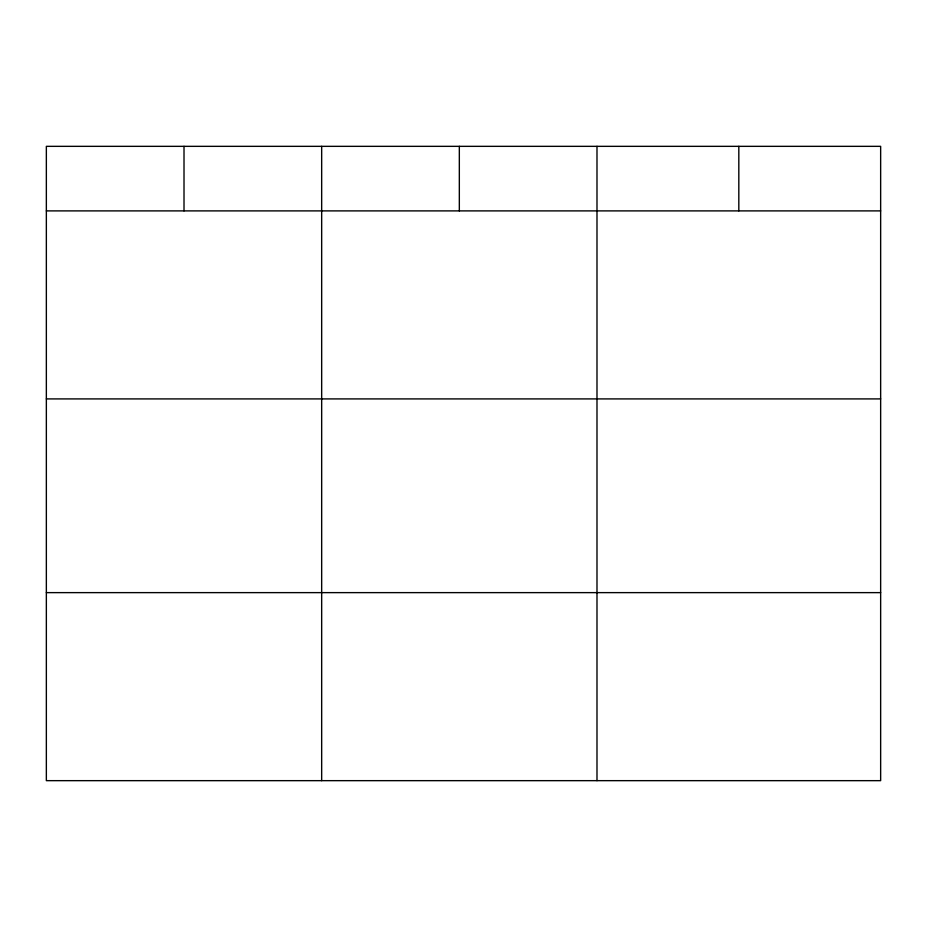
<?xml version="1.0" encoding="UTF-8"?>
<svg xmlns="http://www.w3.org/2000/svg" width="927" height="927" viewBox="0 0 927 927"><rect width="100%" height="100%" fill="white"/><g stroke="black" fill="none" stroke-linecap="round" stroke-linejoin="round"><path stroke-width="1.39" d="M880.65 398.911L880.65 146.339L46.35 146.339L46.35 780.661L880.65 780.661L880.65 398.911L46.35 398.911M46.35 210.892L880.65 210.892M46.35 592.631L880.65 592.631M738.819 146.339L738.819 210.892M596.988 146.339L596.988 780.661M459.328 146.339L459.328 210.892M321.669 146.339L321.669 780.661M184.01 146.339L184.01 210.892"/></g></svg>
